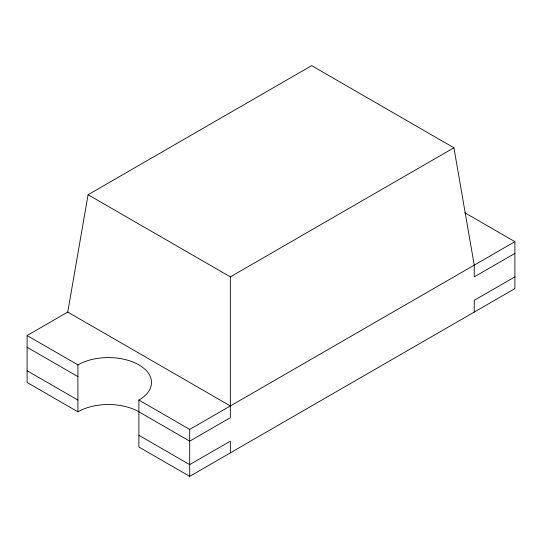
<?xml version="1.0" encoding="UTF-8"?>
<svg xmlns="http://www.w3.org/2000/svg" width="542" height="542" viewBox="0 0 542 542"><rect width="100%" height="100%" fill="white"/><g stroke="black" fill="none" stroke-linecap="round" stroke-linejoin="round"><path stroke-width="0.81" d="M453.925 147.783L230.35 276.867L230.35 417.686L189.7 441.154L138.887 411.818A43.116 24.891 0 0 0 77.912 411.818L27.1 382.476L27.1 335.539L67.75 312.07L88.075 194.727L311.65 65.643L453.925 147.783L474.25 265.133L474.25 276.867L514.9 253.399M138.887 400.077L189.7 429.42L514.9 241.664L514.9 288.601L189.7 476.357L138.887 447.021L138.887 400.077A43.116 24.891 0 0 0 138.887 364.874A43.116 24.891 0 0 0 77.912 364.874L27.1 335.539M514.9 276.867L474.25 300.336L474.25 312.07M464.812 212.749L514.9 241.664M88.075 194.727L230.35 276.867M67.75 312.07L230.35 405.944M27.1 347.273L77.912 376.609M27.1 370.742L77.912 400.084M138.887 435.287L189.7 464.623L230.35 441.154L230.35 452.888M189.7 429.42L189.7 476.357M77.912 364.874L77.912 411.818"/></g></svg>
